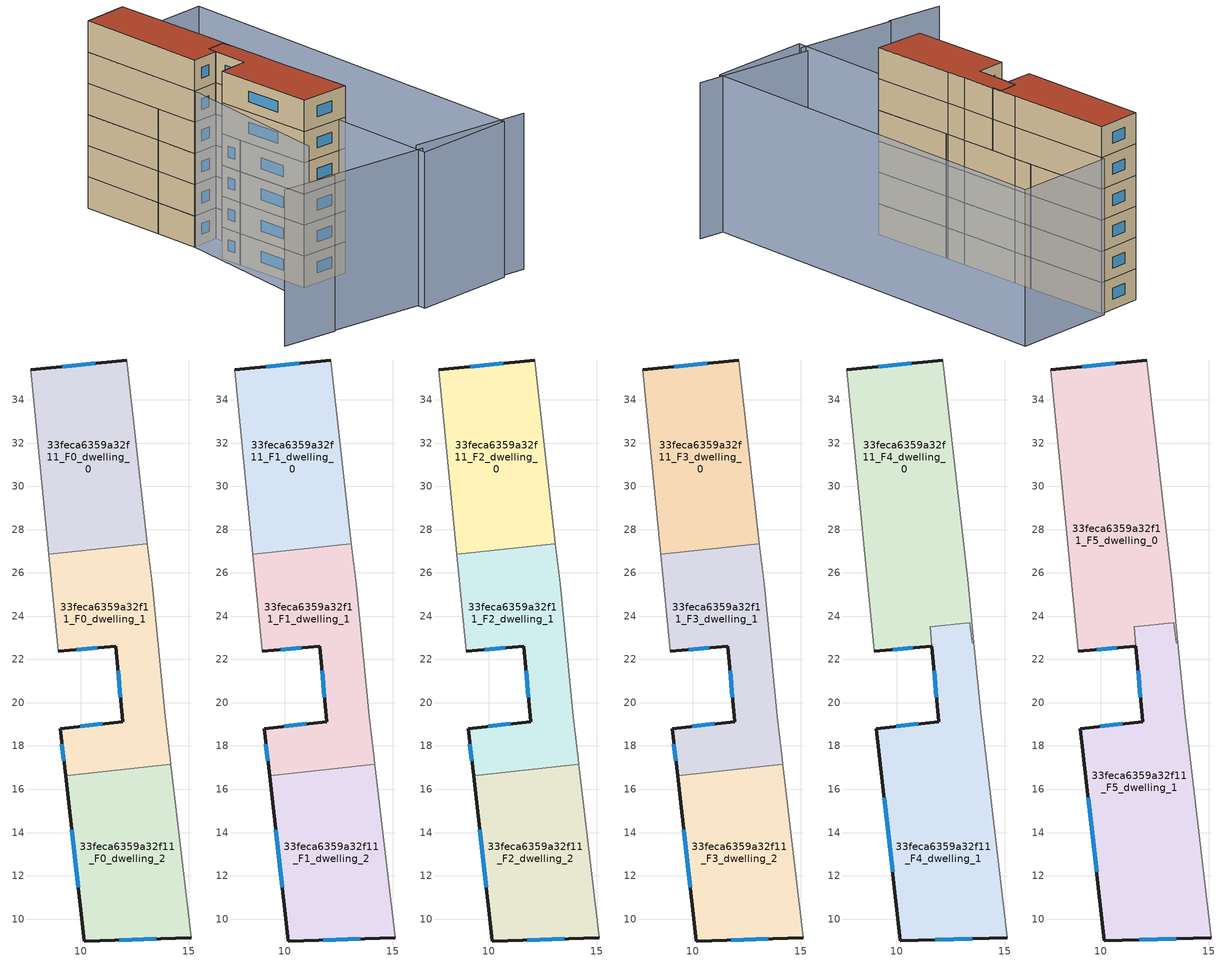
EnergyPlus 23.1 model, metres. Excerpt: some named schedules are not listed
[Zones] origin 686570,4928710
33feca6359a32f11_F0_dwelling_0
 floor ground (EU_floor_Construction): 12.12,35.84 13.09,27.36 8.52,26.86 7.7,35.39 z0
 wall outside (EU_wall_Construction): 12.12,35.84 7.7,35.39 z0:3
 wall adiabatic (EU_wall_Construction): 7.7,35.39 8.52,26.86 / 13.09,27.36 12.12,35.84 z0:3
 wall to 33feca6359a32f11_F0_dwelling_1 (EU_wall_Construction): 8.52,26.86 13.09,27.36 z0:3
 window (EU_Window_Construction): 10.69,35.7 9.14,35.54 z0.98:2.02
33feca6359a32f11_F0_dwelling_1
 floor ground (EU_floor_Construction): 13.09,27.36 13.3,25.49 13.91,19.34 14.14,17.4 14.17,17.15 9.3,16.62 9.05,18.79 11.94,19.12 11.63,22.61 8.95,22.37 8.52,26.86 z0
 wall outside (EU_wall_Construction): 8.95,22.37 11.63,22.61 11.94,19.12 9.05,18.79 9.3,16.62 z0:3
 wall adiabatic (EU_wall_Construction): 14.17,17.15 14.14,17.4 13.91,19.34 13.3,25.49 13.09,27.36 / 8.52,26.86 8.95,22.37 z0:3
 wall to 33feca6359a32f11_F0_dwelling_2 (EU_wall_Construction): 9.3,16.62 14.17,17.15 z0:3
 window (EU_Window_Construction): 9.13,18.09 9.22,17.32 / 11,19.02 9.99,18.9 / 11.73,21.48 11.84,20.26 / 9.82,22.45 10.76,22.54 z0.98:2.02
33feca6359a32f11_F0_dwelling_2
 floor ground (EU_floor_Construction): 14.17,17.15 15.1,9.12 10.17,8.98 9.3,16.62 z0
 wall outside (EU_wall_Construction): 9.3,16.62 10.17,8.98 15.1,9.12 z0:3
 wall adiabatic (EU_wall_Construction): 15.1,9.12 14.17,17.15 z0:3
 window (EU_Window_Construction): 11.78,9.03 13.5,9.08 / 9.59,14.13 9.89,11.47 z0.98:2.02
33feca6359a32f11_F1_dwelling_0
 floor to 33feca6359a32f11_F0_dwelling_0 (EU_floor_Construction): 12.12,35.84 13.09,27.36 8.52,26.86 7.7,35.39 z3
 wall outside (EU_wall_Construction): 12.12,35.84 7.7,35.39 z3:6
 wall adiabatic (EU_wall_Construction): 7.7,35.39 8.52,26.86 / 13.09,27.36 12.12,35.84 z3:6
 wall to 33feca6359a32f11_F1_dwelling_1 (EU_wall_Construction): 8.52,26.86 13.09,27.36 z3:6
 window (EU_Window_Construction): 10.69,35.7 9.14,35.54 z3.98:5.02
33feca6359a32f11_F1_dwelling_1
 floor to 33feca6359a32f11_F0_dwelling_1 (EU_floor_Construction): 13.09,27.36 13.3,25.49 13.91,19.34 14.14,17.4 14.17,17.15 9.3,16.62 9.05,18.79 11.94,19.12 11.63,22.61 8.95,22.37 8.52,26.86 z3
 wall outside (EU_wall_Construction): 8.95,22.37 11.63,22.61 11.94,19.12 9.05,18.79 9.3,16.62 z3:6
 wall adiabatic (EU_wall_Construction): 14.17,17.15 14.14,17.4 13.91,19.34 13.3,25.49 13.09,27.36 / 8.52,26.86 8.95,22.37 z3:6
 wall to 33feca6359a32f11_F1_dwelling_2 (EU_wall_Construction): 9.3,16.62 14.17,17.15 z3:6
 window (EU_Window_Construction): 9.13,18.09 9.22,17.32 / 11,19.02 9.99,18.9 / 11.73,21.48 11.84,20.26 / 9.82,22.45 10.76,22.54 z3.98:5.02
33feca6359a32f11_F1_dwelling_2
 floor to 33feca6359a32f11_F0_dwelling_2 (EU_floor_Construction): 14.17,17.15 15.1,9.12 10.17,8.98 9.3,16.62 z3
 wall outside (EU_wall_Construction): 9.3,16.62 10.17,8.98 15.1,9.12 z3:6
 wall adiabatic (EU_wall_Construction): 15.1,9.12 14.17,17.15 z3:6
 window (EU_Window_Construction): 11.78,9.03 13.5,9.08 / 9.59,14.13 9.89,11.47 z3.98:5.02
33feca6359a32f11_F2_dwelling_0
 floor to 33feca6359a32f11_F1_dwelling_0 (EU_floor_Construction): 12.12,35.84 13.09,27.36 8.52,26.86 7.7,35.39 z6
 wall outside (EU_wall_Construction): 12.12,35.84 7.7,35.39 z6:9
 wall adiabatic (EU_wall_Construction): 7.7,35.39 8.52,26.86 / 13.09,27.36 12.12,35.84 z6:9
 wall to 33feca6359a32f11_F2_dwelling_1 (EU_wall_Construction): 8.52,26.86 13.09,27.36 z6:9
 window (EU_Window_Construction): 10.69,35.7 9.14,35.54 z6.98:8.02
33feca6359a32f11_F2_dwelling_1
 floor to 33feca6359a32f11_F1_dwelling_1 (EU_floor_Construction): 13.09,27.36 13.3,25.49 13.91,19.34 14.14,17.4 14.17,17.15 9.3,16.62 9.05,18.79 11.94,19.12 11.63,22.61 8.95,22.37 8.52,26.86 z6
 wall outside (EU_wall_Construction): 8.95,22.37 11.63,22.61 11.94,19.12 9.05,18.79 9.3,16.62 z6:9
 wall adiabatic (EU_wall_Construction): 14.17,17.15 14.14,17.4 13.91,19.34 13.3,25.49 13.09,27.36 / 8.52,26.86 8.95,22.37 z6:9
 wall to 33feca6359a32f11_F2_dwelling_2 (EU_wall_Construction): 9.3,16.62 14.17,17.15 z6:9
 window (EU_Window_Construction): 9.13,18.09 9.22,17.32 / 11,19.02 9.99,18.9 / 11.73,21.48 11.84,20.26 / 9.82,22.45 10.76,22.54 z6.98:8.02
33feca6359a32f11_F2_dwelling_2
 floor to 33feca6359a32f11_F1_dwelling_2 (EU_floor_Construction): 14.17,17.15 15.1,9.12 10.17,8.98 9.3,16.62 z6
 wall outside (EU_wall_Construction): 9.3,16.62 10.17,8.98 15.1,9.12 z6:9
 wall adiabatic (EU_wall_Construction): 15.1,9.12 14.17,17.15 z6:9
 window (EU_Window_Construction): 11.78,9.03 13.5,9.08 / 9.59,14.13 9.89,11.47 z6.98:8.02
33feca6359a32f11_F3_dwelling_0
 floor to 33feca6359a32f11_F2_dwelling_0 (EU_floor_Construction): 12.12,35.84 13.09,27.36 8.52,26.86 7.7,35.39 z9
 wall outside (EU_wall_Construction): 12.12,35.84 7.7,35.39 z9:12
 wall adiabatic (EU_wall_Construction): 7.7,35.39 8.52,26.86 / 13.09,27.36 12.12,35.84 z9:12
 wall to 33feca6359a32f11_F3_dwelling_1 (EU_wall_Construction): 8.52,26.86 13.09,27.36 z9:12
 window (EU_Window_Construction): 10.69,35.7 9.14,35.54 z9.98:11.02
33feca6359a32f11_F3_dwelling_1
 floor to 33feca6359a32f11_F2_dwelling_1 (EU_floor_Construction): 13.09,27.36 13.3,25.49 13.91,19.34 14.14,17.4 14.17,17.15 9.3,16.62 9.05,18.79 11.94,19.12 11.63,22.61 8.95,22.37 8.52,26.86 z9
 wall outside (EU_wall_Construction): 8.95,22.37 11.63,22.61 11.94,19.12 9.05,18.79 9.3,16.62 z9:12
 wall adiabatic (EU_wall_Construction): 14.17,17.15 14.14,17.4 13.91,19.34 13.3,25.49 13.09,27.36 / 8.52,26.86 8.95,22.37 z9:12
 wall to 33feca6359a32f11_F3_dwelling_2 (EU_wall_Construction): 9.3,16.62 14.17,17.15 z9:12
 window (EU_Window_Construction): 9.13,18.09 9.22,17.32 / 11,19.02 9.99,18.9 / 11.73,21.48 11.84,20.26 / 9.82,22.45 10.76,22.54 z9.98:11.02
33feca6359a32f11_F3_dwelling_2
 floor to 33feca6359a32f11_F2_dwelling_2 (EU_floor_Construction): 14.17,17.15 15.1,9.12 10.17,8.98 9.3,16.62 z9
 wall outside (EU_wall_Construction): 9.3,16.62 10.17,8.98 15.1,9.12 z9:12
 wall adiabatic (EU_wall_Construction): 15.1,9.12 14.17,17.15 z9:12
 window (EU_Window_Construction): 11.78,9.03 13.5,9.08 / 9.59,14.13 9.89,11.47 z9.98:11.02
33feca6359a32f11_F4_dwelling_0
 floor to 33feca6359a32f11_F3_dwelling_0 (EU_floor_Construction): 12.12,35.84 13.09,27.36 8.52,26.86 7.7,35.39 z12
 floor to 33feca6359a32f11_F3_dwelling_1 (EU_floor_Construction): 13.09,27.36 13.3,25.49 13.57,22.78 13.5,22.78 13.39,23.71 11.55,23.52 11.63,22.62 11.61,22.61 8.95,22.38 8.52,26.86 z12
 wall outside (EU_wall_Construction): 8.95,22.38 11.61,22.61 11.63,22.62 / 12.12,35.84 7.7,35.39 z12:15
 wall adiabatic (EU_wall_Construction): 13.5,22.78 13.39,23.71 / 7.7,35.39 8.95,22.38 / 13.5,22.78 13.57,22.78 13.3,25.5 12.12,35.84 z12:15
 wall to 33feca6359a32f11_F4_dwelling_1 (EU_wall_Construction): 11.63,22.62 11.55,23.52 13.39,23.71 z12:15
 window (EU_Window_Construction): 9.82,22.45 10.75,22.54 / 10.69,35.7 9.14,35.54 z12.98:14.02
33feca6359a32f11_F4_dwelling_1
 floor to 33feca6359a32f11_F3_dwelling_1 (EU_floor_Construction): 13.39,23.71 13.5,22.78 13.57,22.78 13.91,19.34 14.14,17.4 14.17,17.15 9.3,16.62 9.05,18.79 11.94,19.12 11.55,23.52 z12
 floor to 33feca6359a32f11_F3_dwelling_2 (EU_floor_Construction): 14.17,17.15 15.1,9.12 10.17,8.99 9.3,16.62 z12
 wall outside (EU_wall_Construction): 11.63,22.62 11.94,19.12 9.05,18.79 10.17,8.99 15.1,9.12 z12:15
 wall adiabatic (EU_wall_Construction): 13.51,22.78 13.39,23.71 / 15.1,9.12 14.14,17.41 13.91,19.34 13.57,22.78 13.5,22.78 z12:15
 window (EU_Window_Construction): 11.78,9.03 13.5,9.08 / 9.42,15.6 9.81,12.18 / 11,19.02 9.99,18.9 / 11.73,21.48 11.84,20.26 z12.98:14.02
33feca6359a32f11_F5_dwelling_0
 floor to 33feca6359a32f11_F4_dwelling_0 (EU_floor_Construction): 12.12,35.84 13.3,25.5 13.57,22.78 13.5,22.78 13.39,23.71 11.55,23.52 11.63,22.62 11.61,22.61 8.95,22.38 7.7,35.39 z15
 wall outside (EU_wall_Construction): 8.95,22.38 11.61,22.61 11.63,22.62 / 12.12,35.84 7.7,35.39 z15:18
 wall adiabatic (EU_wall_Construction): 13.5,22.78 13.39,23.71 / 7.7,35.39 8.95,22.38 / 13.5,22.78 13.57,22.78 13.3,25.5 12.12,35.84 z15:18
 wall to 33feca6359a32f11_F5_dwelling_1 (EU_wall_Construction): 11.63,22.62 11.55,23.52 13.39,23.71 z15:18
 window (EU_Window_Construction): 9.82,22.45 10.75,22.54 / 10.69,35.7 9.14,35.54 z15.98:17.02
 roof outside (EU_roof_Construction): 13.5,22.78 13.57,22.78 13.3,25.5 12.12,35.84 7.7,35.39 8.95,22.38 11.61,22.61 11.63,22.62 11.55,23.52 13.39,23.71 z18
33feca6359a32f11_F5_dwelling_1
 floor to 33feca6359a32f11_F4_dwelling_1 (EU_floor_Construction): 13.39,23.71 13.5,22.78 13.57,22.78 13.91,19.34 14.14,17.41 15.1,9.12 10.17,8.99 9.05,18.79 11.94,19.12 11.55,23.52 z15
 wall outside (EU_wall_Construction): 11.63,22.62 11.94,19.12 9.05,18.79 10.17,8.99 15.1,9.12 z15:18
 wall adiabatic (EU_wall_Construction): 13.51,22.78 13.39,23.71 / 15.1,9.12 14.14,17.41 13.91,19.34 13.57,22.78 13.5,22.78 z15:18
 window (EU_Window_Construction): 11.78,9.03 13.5,9.08 / 9.42,15.6 9.81,12.18 / 11,19.02 9.99,18.9 / 11.73,21.48 11.84,20.26 z15.98:17.02
 roof outside (EU_roof_Construction): 15.1,9.12 14.14,17.41 13.91,19.34 13.57,22.78 13.5,22.78 13.39,23.71 11.55,23.52 11.94,19.12 9.05,18.79 10.17,8.99 z18
shading: 15.65,0.14 27.64,-0.63 / 5.59,-0.22 15.59,-0.86 / 0.07,-0.06 5.59,-0.41 / 9.48,35.32 8.3,6.22 / 22.09,36.98 25.14,-0.84 / 25.14,-0.84 15.14,-1.64 / 15.14,-1.64 12.1,36.18 / 12.1,36.18 22.09,36.98 z0:15
[Building]
EU S2 Campaign: North Axis=0; Terrain=City; Solar Distribution=FullExterior
[Site:Location]
Bologna: Latitude=44.5; Longitude=11.25; Time Zone=1; Elevation=37
[SizingPeriod:WeatherFileDays]
AnnualSizingPeriod: Begin Month=1; Begin Day of Month=1; End Month=12; End Day of Month=31; Day of Week for Start Day=Monday; Use Weather File Daylight Saving Period=No; Use Weather File Rain and Snow Indicators=No
[MATERIAL]
EU_InternalMass_Material: Roughness=MediumRough; Thickness=0.1; Conductivity=1; Density=1800; Specific Heat=900; Thermal Absorptance=0.9; Solar Absorptance=0.7; Visible Absorptance=0.7
[MATERIAL:NOMASS] Roughness=MediumRough; Thermal Absorptance=0.9; Solar Absorptance=0.7; Visible Absorptance=0.7
Name | Thermal Resistance
EU_wall_NoMass | 0.905828
EU_roof_NoMass | 0.37593
EU_floor_NoMass | 0.67114
[WINDOWMATERIAL:SIMPLEGLAZINGSYSTEM]
EU_Window_SimpleGlazing: UFactor=4.52486; Solar Heat Gain Coefficient=0.85; Visible Transmittance=0.85
[CONSTRUCTION]
EU_wall_Construction: EU_wall_NoMass
EU_roof_Construction: EU_roof_NoMass
EU_floor_Construction: EU_floor_NoMass
EU_InternalMass_Construction: EU_InternalMass_Material
EU_Window_Construction: EU_Window_SimpleGlazing
[ZONE] Type=1; Multiplier=1; Ceiling Height=autocalculate; Floor Area=autocalculate; Part of Total Floor Area=Yes
Name | Volume
33feca6359a32f11_F0_dwelling_0 | 115.994
33feca6359a32f11_F1_dwelling_0; 33feca6359a32f11_F2_dwelling_0; 33feca6359a32f11_F3_dwelling_0 | 115.995
33feca6359a32f11_F4_dwelling_0 | 173.967
33feca6359a32f11_F5_dwelling_0; 33feca6359a32f11_F5_dwelling_1 | 173.993
33feca6359a32f11_F0_dwelling_1 | 115.997
33feca6359a32f11_F1_dwelling_1; 33feca6359a32f11_F2_dwelling_1; 33feca6359a32f11_F3_dwelling_1 | 115.996
33feca6359a32f11_F4_dwelling_1 | 173.977
33feca6359a32f11_F0_dwelling_2; 33feca6359a32f11_F1_dwelling_2; 33feca6359a32f11_F2_dwelling_2; 33feca6359a32f11_F3_dwelling_2 | 115.991
[INTERNALMASS] Construction=EU_InternalMass_Construction
Name | Zone or ZoneList | Surface Area
33feca6359a32f11_F0_dwelling_0_EU_InternalMass | 33feca6359a32f11_F0_dwelling_0 | 38.665
33feca6359a32f11_F0_dwelling_1_EU_InternalMass | 33feca6359a32f11_F0_dwelling_1 | 38.6655
33feca6359a32f11_F0_dwelling_2_EU_InternalMass | 33feca6359a32f11_F0_dwelling_2 | 38.6637
33feca6359a32f11_F1_dwelling_0_EU_InternalMass | 33feca6359a32f11_F1_dwelling_0 | 38.665
33feca6359a32f11_F1_dwelling_1_EU_InternalMass | 33feca6359a32f11_F1_dwelling_1 | 38.6655
33feca6359a32f11_F1_dwelling_2_EU_InternalMass | 33feca6359a32f11_F1_dwelling_2 | 38.6637
33feca6359a32f11_F2_dwelling_0_EU_InternalMass | 33feca6359a32f11_F2_dwelling_0 | 38.665
33feca6359a32f11_F2_dwelling_1_EU_InternalMass | 33feca6359a32f11_F2_dwelling_1 | 38.6655
33feca6359a32f11_F2_dwelling_2_EU_InternalMass | 33feca6359a32f11_F2_dwelling_2 | 38.6637
33feca6359a32f11_F3_dwelling_0_EU_InternalMass | 33feca6359a32f11_F3_dwelling_0 | 38.665
33feca6359a32f11_F3_dwelling_1_EU_InternalMass | 33feca6359a32f11_F3_dwelling_1 | 38.6655
33feca6359a32f11_F3_dwelling_2_EU_InternalMass | 33feca6359a32f11_F3_dwelling_2 | 38.6637
33feca6359a32f11_F4_dwelling_0_EU_InternalMass | 33feca6359a32f11_F4_dwelling_0 | 58.0039
33feca6359a32f11_F4_dwelling_1_EU_InternalMass | 33feca6359a32f11_F4_dwelling_1 | 57.9974
33feca6359a32f11_F5_dwelling_0_EU_InternalMass | 33feca6359a32f11_F5_dwelling_0 | 58.0039
33feca6359a32f11_F5_dwelling_1_EU_InternalMass | 33feca6359a32f11_F5_dwelling_1 | 57.9974
[OTHEREQUIPMENT] Fuel Type=Electricity; Design Level Calculation Method=Watts/Area; Power per Zone Floor Area=1; Fraction Latent=0; Fraction Radiant=0; Fraction Lost=0; Carbon Dioxide Generation Rate=0; EndUse Subcategory=EU_Step8_InternalGains
Name | Zone or ZoneList or Space or SpaceList | Schedule
EU_Step8_InternalGain_33feca6359a32f11_F0_dwelling_0_f000 | 33feca6359a32f11_F0_dwelling_0 | EU_Step8_GainSchedule_33feca6359a32f11_F0_dwelling_0_f000
EU_Step8_InternalGain_33feca6359a32f11_F0_dwelling_1_f000 | 33feca6359a32f11_F0_dwelling_1 | EU_Step8_GainSchedule_33feca6359a32f11_F0_dwelling_1_f000
EU_Step8_InternalGain_33feca6359a32f11_F0_dwelling_2_f000 | 33feca6359a32f11_F0_dwelling_2 | EU_Step8_GainSchedule_33feca6359a32f11_F0_dwelling_2_f000
EU_Step8_InternalGain_33feca6359a32f11_F1_dwelling_0_f000 | 33feca6359a32f11_F1_dwelling_0 | EU_Step8_GainSchedule_33feca6359a32f11_F1_dwelling_0_f000
EU_Step8_InternalGain_33feca6359a32f11_F1_dwelling_1_f000 | 33feca6359a32f11_F1_dwelling_1 | EU_Step8_GainSchedule_33feca6359a32f11_F1_dwelling_1_f000
EU_Step8_InternalGain_33feca6359a32f11_F1_dwelling_2_f000 | 33feca6359a32f11_F1_dwelling_2 | EU_Step8_GainSchedule_33feca6359a32f11_F1_dwelling_2_f000
EU_Step8_InternalGain_33feca6359a32f11_F2_dwelling_0_f000 | 33feca6359a32f11_F2_dwelling_0 | EU_Step8_GainSchedule_33feca6359a32f11_F2_dwelling_0_f000
EU_Step8_InternalGain_33feca6359a32f11_F2_dwelling_1_f000 | 33feca6359a32f11_F2_dwelling_1 | EU_Step8_GainSchedule_33feca6359a32f11_F2_dwelling_1_f000
EU_Step8_InternalGain_33feca6359a32f11_F2_dwelling_2_f000 | 33feca6359a32f11_F2_dwelling_2 | EU_Step8_GainSchedule_33feca6359a32f11_F2_dwelling_2_f000
EU_Step8_InternalGain_33feca6359a32f11_F3_dwelling_0_f000 | 33feca6359a32f11_F3_dwelling_0 | EU_Step8_GainSchedule_33feca6359a32f11_F3_dwelling_0_f000
EU_Step8_InternalGain_33feca6359a32f11_F3_dwelling_1_f000 | 33feca6359a32f11_F3_dwelling_1 | EU_Step8_GainSchedule_33feca6359a32f11_F3_dwelling_1_f000
EU_Step8_InternalGain_33feca6359a32f11_F3_dwelling_2_f000 | 33feca6359a32f11_F3_dwelling_2 | EU_Step8_GainSchedule_33feca6359a32f11_F3_dwelling_2_f000
EU_Step8_InternalGain_33feca6359a32f11_F4_dwelling_0_f000 | 33feca6359a32f11_F4_dwelling_0 | EU_Step8_GainSchedule_33feca6359a32f11_F4_dwelling_0_f000
EU_Step8_InternalGain_33feca6359a32f11_F4_dwelling_1_f000 | 33feca6359a32f11_F4_dwelling_1 | EU_Step8_GainSchedule_33feca6359a32f11_F4_dwelling_1_f000
EU_Step8_InternalGain_33feca6359a32f11_F5_dwelling_0_f000 | 33feca6359a32f11_F5_dwelling_0 | EU_Step8_GainSchedule_33feca6359a32f11_F5_dwelling_0_f000
EU_Step8_InternalGain_33feca6359a32f11_F5_dwelling_1_f000 | 33feca6359a32f11_F5_dwelling_1 | EU_Step8_GainSchedule_33feca6359a32f11_F5_dwelling_1_f000
[ZONEVENTILATION:DESIGNFLOWRATE] Schedule=EU_AlwaysOn; Design Flow Rate Calculation Method=AirChanges/Hour; Air Changes per Hour=0.73129; Ventilation Type=Natural; Fan Pressure Rise=0; Fan Total Efficiency=1; Constant Term Coefficient=1; Temperature Term Coefficient=0; Velocity Term Coefficient=0; Velocity Squared Term Coefficient=0; Minimum Indoor Temperature=-100; Maximum Indoor Temperature=100; Delta Temperature=-100; Minimum Outdoor Temperature=-100; Maximum Outdoor Temperature=100; Maximum Wind Speed=40
Name | Zone or ZoneList or Space or SpaceList
EU_ConstantAir_33feca6359a32f11_F0_dwelling_0 | 33feca6359a32f11_F0_dwelling_0
EU_ConstantAir_33feca6359a32f11_F0_dwelling_1 | 33feca6359a32f11_F0_dwelling_1
EU_ConstantAir_33feca6359a32f11_F0_dwelling_2 | 33feca6359a32f11_F0_dwelling_2
EU_ConstantAir_33feca6359a32f11_F1_dwelling_0 | 33feca6359a32f11_F1_dwelling_0
EU_ConstantAir_33feca6359a32f11_F1_dwelling_1 | 33feca6359a32f11_F1_dwelling_1
EU_ConstantAir_33feca6359a32f11_F1_dwelling_2 | 33feca6359a32f11_F1_dwelling_2
EU_ConstantAir_33feca6359a32f11_F2_dwelling_0 | 33feca6359a32f11_F2_dwelling_0
EU_ConstantAir_33feca6359a32f11_F2_dwelling_1 | 33feca6359a32f11_F2_dwelling_1
EU_ConstantAir_33feca6359a32f11_F2_dwelling_2 | 33feca6359a32f11_F2_dwelling_2
EU_ConstantAir_33feca6359a32f11_F3_dwelling_0 | 33feca6359a32f11_F3_dwelling_0
EU_ConstantAir_33feca6359a32f11_F3_dwelling_1 | 33feca6359a32f11_F3_dwelling_1
EU_ConstantAir_33feca6359a32f11_F3_dwelling_2 | 33feca6359a32f11_F3_dwelling_2
EU_ConstantAir_33feca6359a32f11_F4_dwelling_0 | 33feca6359a32f11_F4_dwelling_0
EU_ConstantAir_33feca6359a32f11_F4_dwelling_1 | 33feca6359a32f11_F4_dwelling_1
EU_ConstantAir_33feca6359a32f11_F5_dwelling_0 | 33feca6359a32f11_F5_dwelling_0
EU_ConstantAir_33feca6359a32f11_F5_dwelling_1 | 33feca6359a32f11_F5_dwelling_1
[HVACTEMPLATE:THERMOSTAT] Constant Heating Setpoint=20; Constant Cooling Setpoint=50
EU_HeatOnly_33feca6359a32f11_F0_dwelling_0; EU_HeatOnly_33feca6359a32f11_F0_dwelling_1; EU_HeatOnly_33feca6359a32f11_F0_dwelling_2; EU_HeatOnly_33feca6359a32f11_F1_dwelling_0; EU_HeatOnly_33feca6359a32f11_F1_dwelling_1; EU_HeatOnly_33feca6359a32f11_F1_dwelling_2; EU_HeatOnly_33feca6359a32f11_F2_dwelling_0; EU_HeatOnly_33feca6359a32f11_F2_dwelling_1; EU_HeatOnly_33feca6359a32f11_F2_dwelling_2; EU_HeatOnly_33feca6359a32f11_F3_dwelling_0; EU_HeatOnly_33feca6359a32f11_F3_dwelling_1; EU_HeatOnly_33feca6359a32f11_F3_dwelling_2; EU_HeatOnly_33feca6359a32f11_F4_dwelling_0; EU_HeatOnly_33feca6359a32f11_F4_dwelling_1; EU_HeatOnly_33feca6359a32f11_F5_dwelling_0; EU_HeatOnly_33feca6359a32f11_F5_dwelling_1
